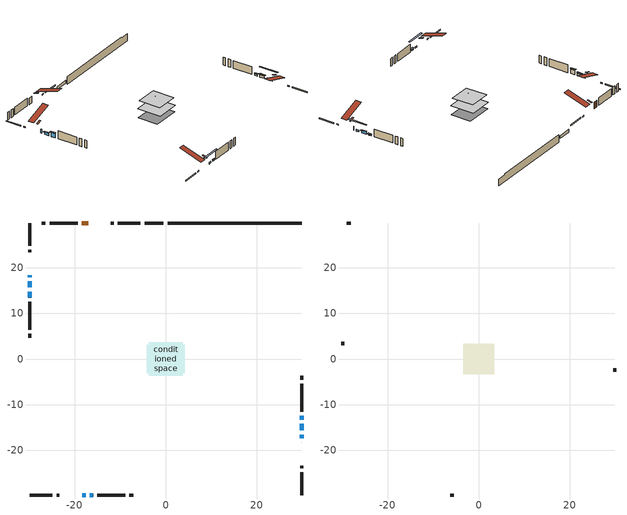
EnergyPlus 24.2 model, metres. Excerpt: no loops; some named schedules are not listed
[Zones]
conditioned space
 floor adiabatic (Floor4 construction): -0.69,-0.69 -0.69,0.69 0.69,0.69 0.69,-0.69 z0.96
 floor adiabatic (AdiabaticFloorConstruction): -3.72,-3.72 -3.72,3.72 3.72,3.72 3.72,-3.72 z0.96
 floor foundation (Slab1 construction): -4.22,-3.14 -4.22,3.14 4.22,3.14 4.22,-3.14 z-1.43
 floor foundation (Slab2 construction): -0.69,-0.69 -0.69,0.69 0.69,0.69 0.69,-0.69 z-0.69
 wall outside (RimJoist1 construction): -5.57,29.81 -10.52,29.81 / -29.81,-29.81 -24.87,-29.81 / -29.81,29.81 -29.81,24.87 / 29.81,-29.81 29.81,-24.87 z0.96:1.26
 wall outside (RimJoist2 construction): -11.45,29.81 -12.02,29.81 / -23.94,-29.81 -23.37,-29.81 / -29.81,23.94 -29.81,23.37 / 29.81,-23.94 29.81,-23.37 z0.96:1.26
 wall outside (AdiabaticWallConstruction 1): -17.03,29.81 -18.38,29.81 z0.96:2.99
 wall outside (AdiabaticWallConstruction): 29.81,-18.35 29.81,-18.31 / -29.81,18.35 -29.81,17.93 z0.96:2.18; 29.81,-17.39 29.81,-16.57 / -18.35,-29.81 -17.54,-29.81 z0.96:1.47; 29.81,-15.64 29.81,-14.22 / -29.81,17.01 -29.81,15.68 z0.96:1.72; 29.81,-13.29 29.81,-12.48 z0.96:1.39; -16.61,-29.81 -15.95,-29.81 z0.96:1.34; -29.81,14.75 -29.81,13.48 z0.96:2.33
 wall outside (Wall1 construction): -19.31,29.81 -25.43,29.81 / -15.02,-29.81 -8.9,-29.81 / -29.81,12.55 -29.81,6.43 / 29.81,-11.55 29.81,-5.42 z0.96:3.4
 wall outside (Wall2 construction): -26.36,29.81 -27.18,29.81 / -7.97,-29.81 -7.15,-29.81 / -29.81,5.5 -29.81,4.68 / 29.81,-4.5 29.81,-3.68 z0.96:3.4
 wall foundation (FoundationWall1 construction): 0.4,29.81,-1.43 0.4,29.81,0.96 26.87,29.81,0.96 26.87,29.81,0.68 29.81,29.81,0.68 29.81,29.81,-1.43
 wall foundation (FoundationWall2 construction): -0.53,29.81 -4.64,29.81 z-0.69:0.22
 window (WindowConstruction 5): 29.81,-18.35 29.81,-18.31 z0.96:2.18
 window (WindowConstruction 7): 29.81,-17.38 29.81,-16.57 z0.96:1.47
 window (WindowConstruction 8): -18.35,-29.81 -17.54,-29.81 z0.96:1.47
 window (WindowConstruction 6): -29.81,18.35 -29.81,17.93 z0.96:2.18
 window (WindowConstruction): 29.81,-15.64 29.81,-14.22 z0.96:1.72
 window (WindowConstruction 1): 29.81,-13.29 29.81,-12.48 z0.96:1.39
 window (WindowConstruction 2): -16.61,-29.81 -15.95,-29.81 z0.96:1.34
 window (WindowConstruction 3): -29.81,17 -29.81,15.68 z0.96:1.72
 window (WindowConstruction 4): -29.81,14.75 -29.81,13.48 z0.96:2.33
 door (Door): -17.03,29.81 -18.38,29.81 z0.96:2.99
 ceiling adiabatic (AdiabaticFloorConstruction): 3.72,-3.72 3.72,3.72 -3.72,3.72 -3.72,-3.72 z0.96
 roof outside (Roof3 construction): -16.11,29.81,3.4 -16.11,28.41,3.87 -15.74,28.41,3.87 -15.74,29.81,3.4; -19.28,-29.81,3.4 -19.28,-28.41,3.87 -19.65,-28.41,3.87 -19.65,-29.81,3.4; -29.81,19.28,3.4 -28.41,19.28,3.87 -28.41,19.65,3.87 -29.81,19.65,3.4; 29.81,-19.28,3.4 28.41,-19.28,3.87 28.41,-19.65,3.87 29.81,-19.65,3.4
attic - vented
 floor to conditioned space (Floor1 construction Reversed): -3.37,-3.37 -3.37,3.37 3.37,3.37 3.37,-3.37 z3.4
 floor to conditioned space (Floor3 construction Reversed): -1.32,-1.32 -1.32,1.32 1.32,1.32 1.32,-1.32 z3.4
 wall outside (Wall3 construction): -28.11,29.81 -28.88,29.81 / -6.22,-29.81 -5.44,-29.81 / -29.81,3.75 -29.81,2.98 / 29.81,-2.75 29.81,-1.97 z0.96:3.4
 roof outside (Roof1 construction): -14.81,29.81,3.4 -14.81,22.76,5.75 -12.95,22.76,5.75 -12.95,29.81,3.4; -20.58,-29.81,3.4 -20.58,-22.76,5.75 -22.44,-22.76,5.75 -22.44,-29.81,3.4; -29.81,20.58,3.4 -22.76,20.58,5.75 -22.76,22.44,5.75 -29.81,22.44,3.4; 29.81,-20.58,3.4 22.76,-20.58,5.75 22.76,-22.44,5.75 29.81,-22.44,3.4
shading: 29.81,-13.94 29.81,-20.01 30.22,-20.01 30.22,-13.94 z4.1; -14.91,-29.81 -20.98,-29.81 -20.98,-30.22 -14.91,-30.22 z4.1; 29.81,-14.02 29.81,-15.84 30.22,-15.84 30.22,-14.02 z1.92; 29.81,-12.28 29.81,-13.49 30.22,-13.49 30.22,-12.28 z1.59; -15.75,-29.81 -16.81,-29.81 -16.81,-30.22 -15.75,-30.22 z1.54; -29.81,15.48 -29.81,17.21 -30.22,17.21 -30.22,15.48 z1.92; -29.81,13.28 -29.81,14.95 -30.22,14.95 -30.22,13.28 z2.53
[Building]
Building 1: Terrain=Suburbs
[Site:Location]
Sydney AP_NS: Latitude {deg}=46.16; Longitude {deg}=-60.05; Time Zone {hr}=-4; Elevation {m}=62; Keep Site Location Information=Yes
[Site:GroundTemperature:Shallow]
2.62187, 0.93492, 0.799824, 1.60037, 4.8141, 8.01286, 10.786, 12.5427, 12.692, 11.2632, 8.56075, 5.46011
[Site:WaterMainsTemperature]
Calculation Method=Schedule; Temperature Schedule=mains temperature schedule
[Material] Roughness=Rough; Thermal Absorptance=0.9
Name | Thickness {m} | Conductivity {W/m-K} | Density {kg/m3} | Specific Heat {J/kg-K} | Solar Absorptance | Visible Absorptance
asphalt or fiberglass shingles | 0.00635 | 0.162714 | 1121.4 | 1465.45 | 0.4 | 0.4
ceiling stud and cavity | 0.1397 | 0.107503 | 65.682 | 1177.47 | 0.7 | 0.7
ceiling stud and cavity 1 | 0.1397 | 0.0782418 | 65.682 | 1177.47 | 0.7 | 0.7
concrete 4.0 in. | 0.1016 | 1.803125 | 2242.8 | 837.4 | 0.7 | 0.7
concrete 8.0 in. | 0.2032 | 1.803125 | 2242.8 | 837.4 | 0.7 | 0.7
door material | 0.04445 | 0.053851 | 512.64 | 1214.23 | 0.7 | 0.7
exterior vertical ins | 0.0124829 | 0.029427 | 32.04 | 1214.23 | 0.7 | 0.7
exterior vertical ins 1 | 0.00108814 | 0.029427 | 32.04 | 1214.23 | 0.7 | 0.7
floor covering | 0.0127 | 9.015625 | 54.468 | 1339.84 | 0.6 | 0.6
floor covering 1 | 0.0127 | 0.0433444 | 54.468 | 1339.84 | 0.6 | 0.6
floor rigid ins; wall rigid ins | 0.512978 | 0.029427 | 32.04 | 1214.23 | 0.7 | 0.7
floor stud and cavity | 0.0889 | 0.637468 | 50.32683 | 1063.81 | 0.7 | 0.7
floor stud and cavity 1 | 0.1397 | 1.75129 | 37.0049 | 1207.88 | 0.7 | 0.7
furniture material conditioned space 1 | 0.1524 | 0.115458 | 640.8 | 1214.23 | 0.6 | 0.6
gypsum board | 0.0127 | 0.160291 | 801 | 837.4 | 0.6 | 0.6
gypsum board 1 | 0.0127 | 0.160291 | 801 | 837.4 | 0.7 | 0.7
osb sheathing 0.5 in. | 0.0127 | 0.115458 | 512.64 | 1214.23 | 0.7 | 0.7
osb sheathing 0.75 in. | 0.01905 | 0.115458 | 512.64 | 1214.23 | 0.7 | 0.7
osb sheathing 2.0 in. | 0.0508 | 0.115458 | 512.64 | 1214.23 | 0.7 | 0.7
rim joist rigid ins | 0.051816 | 0.029427 | 32.04 | 1214.23 | 0.7 | 0.7
rim joist stud and cavity | 0.0508 | 0.153801 | 125.044 | 1163.47 | 0.6 | 0.6
rim joist stud and cavity 1 | 0.0508 | 0.254006 | 125.044 | 1163.47 | 0.6 | 0.6
roof stud and cavity | 0.0889 | 3.8783 | 78.34581 | 1123.46 | 0.7 | 0.7
wall stud and cavity | 0.1397 | 0.0756323 | 139.0536 | 1170.24 | 0.7 | 0.7
wall stud and cavity 1 | 0.1397 | 0.0762135 | 139.0536 | 1170.24 | 0.7 | 0.7
wall stud and cavity 2 | 0.0889 | 6.9971 | 50.32683 | 1063.81 | 0.6 | 0.6
wall stud and cavity 3 | 0.0889 | 0.380278 | 52.3479 | 1209.89 | 0.7 | 0.7
wall stud and cavity 4 | 0.0889 | 0.391764 | 83.0341 | 1211.67 | 0.7 | 0.7
wood siding | 0.0254 | 0.102417 | 544.68 | 1172.36 | 0.4 | 0.4
wood siding 1 | 0.00254 | 0.102417 | 544.68 | 1172.36 | 0.4 | 0.4
wood siding 2; wood siding 3; wood siding 4 | 0.0254 | 0.102417 | 544.68 | 1172.36 | 0.7 | 0.7
[WindowMaterial:SimpleGlazingSystem]
Name | U-Factor {W/m2-K} | Solar Heat Gain Coefficient
WindowMaterial | 3.27223 | 0.45
WindowMaterial 1 | 3.24157 | 0.4
WindowMaterial 2 | 3.21602 | 0.35
WindowMaterial 3 | 3.259172 | 0.5
WindowMaterial 4 | 3.290401 | 0.58
WindowMaterial 5 | 3.00934 | 0.28
WindowMaterial 6 | 3.04227 | 0.45
WindowMaterial 7 | 5.22149 | 0.66
WindowMaterial 8 | 3.25406 | 0.42
[Construction]
AdiabaticFloorConstruction: floor stud and cavity 1, floor rigid ins, osb sheathing 0.75 in., floor covering 1
AdiabaticWallConstruction: wood siding 3, wall rigid ins, wall stud and cavity 3, gypsum board
AdiabaticWallConstruction 1: wood siding 4, wall rigid ins, wall stud and cavity 3, gypsum board
Door: door material
Floor1 construction Reversed: gypsum board, ceiling stud and cavity
Floor3 construction Reversed: gypsum board, ceiling stud and cavity 1
Floor4 construction: floor stud and cavity, floor covering
FoundationWall1 construction: concrete 8.0 in., gypsum board 1
FoundationWall2 construction: concrete 8.0 in.
furniture construction conditioned space 1: furniture material conditioned space 1
PartitionWallConstruction: gypsum board, wall stud and cavity 4, gypsum board
RimJoist1 construction: wood siding 2, rim joist rigid ins, osb sheathing 2.0 in., rim joist stud and cavity
RimJoist2 construction: wood siding 2, osb sheathing 2.0 in., rim joist stud and cavity 1
Roof1 construction: asphalt or fiberglass shingles
Roof3 construction: asphalt or fiberglass shingles, osb sheathing 0.5 in., roof stud and cavity, gypsum board
Slab1 construction; Slab2 construction: concrete 4.0 in.
Wall1 construction: wood siding, osb sheathing 0.5 in., wall stud and cavity, gypsum board
Wall2 construction: wood siding, osb sheathing 0.5 in., wall stud and cavity 1, gypsum board
Wall3 construction: wood siding 1, wall stud and cavity 2
WindowConstruction: WindowMaterial
WindowConstruction 1: WindowMaterial 1
WindowConstruction 2: WindowMaterial 2
WindowConstruction 3: WindowMaterial 3
WindowConstruction 4: WindowMaterial 4
WindowConstruction 5: WindowMaterial 5
WindowConstruction 6: WindowMaterial 6
WindowConstruction 7: WindowMaterial 7
WindowConstruction 8: WindowMaterial 8
[Zone] Multiplier=1; Part of Total Floor Area=Yes
Name | Volume {m3}
attic - vented | 20.0316
conditioned space | 271.9
[Space]
Name | Zone | Volume {m3}
attic - vented 1 | attic - vented | 20.0316
conditioned space 1 | conditioned space | 271.9
[ZoneInfiltration:EffectiveLeakageArea]
infil attic - vented 1: Zone or Space=attic - vented 1; Schedule=Always On Discrete; Effective Air Leakage Area {cm2}=1851.88; Stack Coefficient=0.0003331; Wind Coefficient=1.23313e-05
[ZoneMixing]
whole house fan mix: Zone or Space=attic - vented; Schedule=Always On Continuous; Design Flow Rate Calculation Method=Flow/Zone; Design Flow Rate {m3/s}=0; Source Zone or Space=conditioned space
[SurfaceProperty:ExposedFoundationPerimeter] Exposed Perimeter Calculation Method=TotalExposedPerimeter
Name | Total Exposed Perimeter {m}
Slab1 | 29.413
Slab2 | 4.11501
[InternalMass] Zone or ZoneList=conditioned space; Space or SpaceList=conditioned space 1
Name | Construction | Surface Area {m2}
furniture mass conditioned space 1 | furniture construction conditioned space 1 | 44.7918
partition wall mass | PartitionWallConstruction | 110.099
[Lights]
interior lighting: Zone or ZoneList or Space or SpaceList=conditioned space 1; Schedule=interior lighting schedule; Design Level Calculation Method=LightingLevel; Lighting Level {W}=343.2; Return Air Fraction=0; Fraction Radiant=0.6; Fraction Visible=0.2; Fraction Replaceable=1
[People]
occupants: Zone or ZoneList or Space or SpaceList=conditioned space 1; Number of People Schedule=occupants schedule; Number of People Calculation Method=People; Number of People=3; Fraction Radiant=0.314171; Sensible Heat Fraction=0.56303; Activity Level Schedule=occupants activity schedule; Carbon Dioxide Generation Rate {m3/s-W}=0; Enable ASHRAE 55 Comfort Warnings=No; Mean Radiant Temperature Calculation Type=EnclosureAveraged
[ElectricEquipment] Zone or ZoneList or Space or SpaceList=conditioned space 1; Design Level Calculation Method=EquipmentLevel
Name | Schedule | Design Level {W} | Fraction Latent | Fraction Radiant | Fraction Lost
clothes dryer | clothes dryer schedule | 140.772 | 0.015 | 0.081 | 0.85
clothes washer | clothes washer schedule | 32.1985 | 0.03 | 0.162 | 0.7
cooking range | cooking range schedule | 215.147 | 0.08 | 0.432 | 0.2
dishwasher | dishwasher schedule | 66.8632 | 0.3 | 0.18 | 0.4
fridge | fridge schedule | 72.9452 | 0 | 0.6 | 0
mech vent house fan | mech vent house fan schedule | 0 | 0 | 0 | 1
mech vent house fan cfis | mech vent house fan cfis schedule | 0 | 0 | 0 | 0
misc plug loads | misc plug loads schedule | 494.7 | 0.045 | 0.513 | 0.1
whole house fan | Always On Discrete | 0 | 0 | 0 | 1
[OtherEquipment] Zone or ZoneList or Space or SpaceList=conditioned space 1; Design Level Calculation Method=EquipmentLevel
Name | Fuel Type | Schedule | Design Level {W} | Fraction Latent | Fraction Radiant | Fraction Lost
clothes dryer 1 | Electricity | clothes dryer schedule | 0 | 0.015 | 0.081 | 0.85
cooking range 1 | Electricity | cooking range schedule | 0 | 0.08 | 0.432 | 0.2
general water use latent | None | general water use schedule | 62.594 | 1 | 0 | 0
general water use sensible | None | general water use schedule | -61.6891 | 0 | 0.6 | 0
mech vent house fan latent load | None | Always On Discrete | 0 | 1 | 0 | 0
mech vent house fan sensible load | None | Always On Discrete | 0 | 0 | 0 | 0
water heater energy adjustment1 | Electricity | Always On Discrete | 0.01 | 0 | 0 | 1
[ZoneInfiltration:DesignFlowRate] Zone or ZoneList or Space or SpaceList=conditioned space 1; Schedule=Always On Discrete; Design Flow Rate Calculation Method=Flow/Zone; Design Flow Rate {m3/s}=0
infil flow; natural vent flow; whole house fan flow
[Foundation:Kiva] Initial Indoor Air Temperature {C}=18; Wall Depth Below Slab {m}=0.2032; Custom Block Z Position 1 {m}=0
Name | Wall Height Above Grade {m} | Custom Block Material Name 1 | Custom Block Depth 1 {m} | Custom Block X Position 1 {m}
Foundation Kiva 1 | 0.959998 | exterior vertical ins | 2.39 | 0.2159
Foundation Kiva 2 | 0.220005 | exterior vertical ins 1 | 0.910011 | 0.2032
[Foundation:Kiva:Settings]
Soil Conductivity {W/m-K}=0.849921; Soil Density {kg/m3}=1842.3; Soil Specific Heat {J/kg-K}=418.7; Ground Solar Absorptivity=0.9; Ground Thermal Absorptivity=0.9; Ground Surface Roughness {m}=0.03; Far-Field Width {m}=40; Deep-Ground Boundary Condition=ZeroFlux; Deep-Ground Depth {m}=40; Minimum Cell Dimension {m}=0.2; Maximum Cell Growth Coefficient=3; Simulation Timestep=Timestep
[Exterior:Lights]
exterior lighting: Schedule=exterior lighting schedule; Design Level {W}=75.6
[Schedule:Constant]
Name | Hourly Value
Always On Continuous; mech vent house fan schedule; mech vent house fan cfis schedule; Always On Discrete | 1
occupants activity schedule | 117.228
fridge schedule | 0
[Schedule:Week:Daily]
interior lighting schedule Week Rule - Jan1-Jan27: interior lighting schedule day, interior lighting schedule day, interior lighting schedule day, interior lighting schedule day, interior lighting schedule day, interior lighting schedule day, interior lighting schedule day, interior lighting schedule default day, interior lighting schedule default day, interior lighting schedule default day, interior lighting schedule default day, interior lighting schedule default day
interior lighting schedule Week Rule - Jan28-Feb3: interior lighting schedule day, interior lighting schedule day, interior lighting schedule day, interior lighting schedule day, interior lighting schedule day 1, interior lighting schedule day 1, interior lighting schedule day 1, interior lighting schedule default day, interior lighting schedule default day, interior lighting schedule default day, interior lighting schedule default day, interior lighting schedule default day
interior lighting schedule Week Rule - Feb4-Feb24: interior lighting schedule day 1, interior lighting schedule day 1, interior lighting schedule day 1, interior lighting schedule day 1, interior lighting schedule day 1, interior lighting schedule day 1, interior lighting schedule day 1, interior lighting schedule default day, interior lighting schedule default day, interior lighting schedule default day, interior lighting schedule default day, interior lighting schedule default day
interior lighting schedule Week Rule - Feb25-Mar3: interior lighting schedule day 1, interior lighting schedule day 1, interior lighting schedule day 1, interior lighting schedule day 1, interior lighting schedule day 2, interior lighting schedule day 2, interior lighting schedule day 2, interior lighting schedule default day, interior lighting schedule default day, interior lighting schedule default day, interior lighting schedule default day, interior lighting schedule default day
interior lighting schedule Week Rule - Mar4-Mar31: interior lighting schedule day 2, interior lighting schedule day 2, interior lighting schedule day 2, interior lighting schedule day 2, interior lighting schedule day 2, interior lighting schedule day 2, interior lighting schedule day 2, interior lighting schedule default day, interior lighting schedule default day, interior lighting schedule default day, interior lighting schedule default day, interior lighting schedule default day
interior lighting schedule Week Rule - Apr1-Apr28: interior lighting schedule day 3, interior lighting schedule day 3, interior lighting schedule day 3, interior lighting schedule day 3, interior lighting schedule day 3, interior lighting schedule day 3, interior lighting schedule day 3, interior lighting schedule default day, interior lighting schedule default day, interior lighting schedule default day, interior lighting schedule default day, interior lighting schedule default day
interior lighting schedule Week Rule - Apr29-May5: interior lighting schedule day 3, interior lighting schedule day 3, interior lighting schedule day 4, interior lighting schedule day 4, interior lighting schedule day 4, interior lighting schedule day 4, interior lighting schedule day 4, interior lighting schedule default day, interior lighting schedule default day, interior lighting schedule default day, interior lighting schedule default day, interior lighting schedule default day
interior lighting schedule Week Rule - May6-May26: interior lighting schedule day 4, interior lighting schedule day 4, interior lighting schedule day 4, interior lighting schedule day 4, interior lighting schedule day 4, interior lighting schedule day 4, interior lighting schedule day 4, interior lighting schedule default day, interior lighting schedule default day, interior lighting schedule default day, interior lighting schedule default day, interior lighting schedule default day
interior lighting schedule Week Rule - May27-Jun2: interior lighting schedule day 4, interior lighting schedule day 4, interior lighting schedule day 4, interior lighting schedule day 4, interior lighting schedule day 4, interior lighting schedule day 5, interior lighting schedule day 5, interior lighting schedule default day, interior lighting schedule default day, interior lighting schedule default day, interior lighting schedule default day, interior lighting schedule default day
interior lighting schedule Week Rule - Jun3-Jun30: interior lighting schedule day 5, interior lighting schedule day 5, interior lighting schedule day 5, interior lighting schedule day 5, interior lighting schedule day 5, interior lighting schedule day 5, interior lighting schedule day 5, interior lighting schedule default day, interior lighting schedule default day, interior lighting schedule default day, interior lighting schedule default day, interior lighting schedule default day
interior lighting schedule Week Rule - Jul1-Jul28: interior lighting schedule day 6, interior lighting schedule day 6, interior lighting schedule day 6, interior lighting schedule day 6, interior lighting schedule day 6, interior lighting schedule day 6, interior lighting schedule day 6, interior lighting schedule default day, interior lighting schedule default day, interior lighting schedule default day, interior lighting schedule default day, interior lighting schedule default day
interior lighting schedule Week Rule - Jul29-Aug4: interior lighting schedule day 6, interior lighting schedule day 6, interior lighting schedule day 6, interior lighting schedule day 7, interior lighting schedule day 7, interior lighting schedule day 7, interior lighting schedule day 7, interior lighting schedule default day, interior lighting schedule default day, interior lighting schedule default day, interior lighting schedule default day, interior lighting schedule default day
interior lighting schedule Week Rule - Aug5-Aug25: interior lighting schedule day 7, interior lighting schedule day 7, interior lighting schedule day 7, interior lighting schedule day 7, interior lighting schedule day 7, interior lighting schedule day 7, interior lighting schedule day 7, interior lighting schedule default day, interior lighting schedule default day, interior lighting schedule default day, interior lighting schedule default day, interior lighting schedule default day
interior lighting schedule Week Rule - Aug26-Sep1: interior lighting schedule day 7, interior lighting schedule day 7, interior lighting schedule day 7, interior lighting schedule day 7, interior lighting schedule day 7, interior lighting schedule day 7, interior lighting schedule day 8, interior lighting schedule default day, interior lighting schedule default day, interior lighting schedule default day, interior lighting schedule default day, interior lighting schedule default day
interior lighting schedule Week Rule - Sep2-Sep29: interior lighting schedule day 8, interior lighting schedule day 8, interior lighting schedule day 8, interior lighting schedule day 8, interior lighting schedule day 8, interior lighting schedule day 8, interior lighting schedule day 8, interior lighting schedule default day, interior lighting schedule default day, interior lighting schedule default day, interior lighting schedule default day, interior lighting schedule default day
interior lighting schedule Week Rule - Sep30-Oct6: interior lighting schedule day 8, interior lighting schedule day 9, interior lighting schedule day 9, interior lighting schedule day 9, interior lighting schedule day 9, interior lighting schedule day 9, interior lighting schedule day 9, interior lighting schedule default day, interior lighting schedule default day, interior lighting schedule default day, interior lighting schedule default day, interior lighting schedule default day
interior lighting schedule Week Rule - Oct7-Oct27: interior lighting schedule day 9, interior lighting schedule day 9, interior lighting schedule day 9, interior lighting schedule day 9, interior lighting schedule day 9, interior lighting schedule day 9, interior lighting schedule day 9, interior lighting schedule default day, interior lighting schedule default day, interior lighting schedule default day, interior lighting schedule default day, interior lighting schedule default day
interior lighting schedule Week Rule - Oct28-Nov3: interior lighting schedule day 9, interior lighting schedule day 9, interior lighting schedule day 9, interior lighting schedule day 9, interior lighting schedule day 10, interior lighting schedule day 10, interior lighting schedule day 10, interior lighting schedule default day, interior lighting schedule default day, interior lighting schedule default day, interior lighting schedule default day, interior lighting schedule default day
interior lighting schedule Week Rule - Nov4-Nov24: interior lighting schedule day 10, interior lighting schedule day 10, interior lighting schedule day 10, interior lighting schedule day 10, interior lighting schedule day 10, interior lighting schedule day 10, interior lighting schedule day 10, interior lighting schedule default day, interior lighting schedule default day, interior lighting schedule default day, interior lighting schedule default day, interior lighting schedule default day
interior lighting schedule Week Rule - Nov25-Dec1: interior lighting schedule day 10, interior lighting schedule day 10, interior lighting schedule day 10, interior lighting schedule day 10, interior lighting schedule day 10, interior lighting schedule day 10, interior lighting schedule day 11, interior lighting schedule default day, interior lighting schedule default day, interior lighting schedule default day, interior lighting schedule default day, interior lighting schedule default day
interior lighting schedule Week Rule - Dec2-Dec31: interior lighting schedule day 11, interior lighting schedule day 11, interior lighting schedule day 11, interior lighting schedule day 11, interior lighting schedule day 11, interior lighting schedule day 11, interior lighting schedule day 11, interior lighting schedule default day, interior lighting schedule default day, interior lighting schedule default day, interior lighting schedule default day, interior lighting schedule default day
occupants schedule Week Rule - Jan1-Dec31: occupants schedule day, occupants schedule day, occupants schedule day, occupants schedule day, occupants schedule day, occupants schedule day, occupants schedule day, occupants schedule default day, occupants schedule default day, occupants schedule default day, occupants schedule default day, occupants schedule default day
clothes dryer schedule Week Rule - Jan1-Dec31: clothes dryer schedule day, clothes dryer schedule day, clothes dryer schedule day, clothes dryer schedule day, clothes dryer schedule day, clothes dryer schedule day, clothes dryer schedule day, clothes dryer schedule default day, clothes dryer schedule default day, clothes dryer schedule default day, clothes dryer schedule default day, clothes dryer schedule default day
clothes washer schedule Week Rule - Jan1-Dec31: clothes washer schedule day, clothes washer schedule day, clothes washer schedule day, clothes washer schedule day, clothes washer schedule day, clothes washer schedule day, clothes washer schedule day, clothes washer schedule default day, clothes washer schedule default day, clothes washer schedule default day, clothes washer schedule default day, clothes washer schedule default day
cooking range schedule Week Rule - Jan1-Dec31: cooking range schedule day, cooking range schedule day, cooking range schedule day, cooking range schedule day, cooking range schedule day, cooking range schedule day, cooking range schedule day, cooking range schedule default day, cooking range schedule default day, cooking range schedule default day, cooking range schedule default day, cooking range schedule default day
dishwasher schedule Week Rule - Jan1-Dec31: dishwasher schedule day, dishwasher schedule day, dishwasher schedule day, dishwasher schedule day, dishwasher schedule day, dishwasher schedule day, dishwasher schedule day, dishwasher schedule default day, dishwasher schedule default day, dishwasher schedule default day, dishwasher schedule default day, dishwasher schedule default day
misc plug loads schedule Week Rule - Jan1-Dec31: misc plug loads schedule day, misc plug loads schedule day, misc plug loads schedule day, misc plug loads schedule day, misc plug loads schedule day, misc plug loads schedule day, misc plug loads schedule day, misc plug loads schedule default day, misc plug loads schedule default day, misc plug loads schedule default day, misc plug loads schedule default day, misc plug loads schedule default day
general water use schedule Week Rule - Jan1-Dec31: general water use schedule day, general water use schedule day, general water use schedule day, general water use schedule day, general water use schedule day, general water use schedule day, general water use schedule day, general water use schedule default day, general water use schedule default day, general water use schedule default day, general water use schedule default day, general water use schedule default day
exterior lighting schedule Week Rule - Jan1-Jan27: exterior lighting schedule day, exterior lighting schedule day, exterior lighting schedule day, exterior lighting schedule day, exterior lighting schedule day, exterior lighting schedule day, exterior lighting schedule day, exterior lighting schedule default day, exterior lighting schedule default day, exterior lighting schedule default day, exterior lighting schedule default day, exterior lighting schedule default day
exterior lighting schedule Week Rule - Jan28-Feb3: exterior lighting schedule day, exterior lighting schedule day, exterior lighting schedule day, exterior lighting schedule day, exterior lighting schedule day 1, exterior lighting schedule day 1, exterior lighting schedule day 1, exterior lighting schedule default day, exterior lighting schedule default day, exterior lighting schedule default day, exterior lighting schedule default day, exterior lighting schedule default day
exterior lighting schedule Week Rule - Feb4-Feb24: exterior lighting schedule day 1, exterior lighting schedule day 1, exterior lighting schedule day 1, exterior lighting schedule day 1, exterior lighting schedule day 1, exterior lighting schedule day 1, exterior lighting schedule day 1, exterior lighting schedule default day, exterior lighting schedule default day, exterior lighting schedule default day, exterior lighting schedule default day, exterior lighting schedule default day
exterior lighting schedule Week Rule - Feb25-Mar3: exterior lighting schedule day 1, exterior lighting schedule day 1, exterior lighting schedule day 1, exterior lighting schedule day 1, exterior lighting schedule day 2, exterior lighting schedule day 2, exterior lighting schedule day 2, exterior lighting schedule default day, exterior lighting schedule default day, exterior lighting schedule default day, exterior lighting schedule default day, exterior lighting schedule default day
exterior lighting schedule Week Rule - Mar4-Mar31: exterior lighting schedule day 2, exterior lighting schedule day 2, exterior lighting schedule day 2, exterior lighting schedule day 2, exterior lighting schedule day 2, exterior lighting schedule day 2, exterior lighting schedule day 2, exterior lighting schedule default day, exterior lighting schedule default day, exterior lighting schedule default day, exterior lighting schedule default day, exterior lighting schedule default day
exterior lighting schedule Week Rule - Apr1-Apr28: exterior lighting schedule day 3, exterior lighting schedule day 3, exterior lighting schedule day 3, exterior lighting schedule day 3, exterior lighting schedule day 3, exterior lighting schedule day 3, exterior lighting schedule day 3, exterior lighting schedule default day, exterior lighting schedule default day, exterior lighting schedule default day, exterior lighting schedule default day, exterior lighting schedule default day
exterior lighting schedule Week Rule - Apr29-May5: exterior lighting schedule day 3, exterior lighting schedule day 3, exterior lighting schedule day 4, exterior lighting schedule day 4, exterior lighting schedule day 4, exterior lighting schedule day 4, exterior lighting schedule day 4, exterior lighting schedule default day, exterior lighting schedule default day, exterior lighting schedule default day, exterior lighting schedule default day, exterior lighting schedule default day
exterior lighting schedule Week Rule - May6-May26: exterior lighting schedule day 4, exterior lighting schedule day 4, exterior lighting schedule day 4, exterior lighting schedule day 4, exterior lighting schedule day 4, exterior lighting schedule day 4, exterior lighting schedule day 4, exterior lighting schedule default day, exterior lighting schedule default day, exterior lighting schedule default day, exterior lighting schedule default day, exterior lighting schedule default day
exterior lighting schedule Week Rule - May27-Jun2: exterior lighting schedule day 4, exterior lighting schedule day 4, exterior lighting schedule day 4, exterior lighting schedule day 4, exterior lighting schedule day 4, exterior lighting schedule day 5, exterior lighting schedule day 5, exterior lighting schedule default day, exterior lighting schedule default day, exterior lighting schedule default day, exterior lighting schedule default day, exterior lighting schedule default day
exterior lighting schedule Week Rule - Jun3-Jun30: exterior lighting schedule day 5, exterior lighting schedule day 5, exterior lighting schedule day 5, exterior lighting schedule day 5, exterior lighting schedule day 5, exterior lighting schedule day 5, exterior lighting schedule day 5, exterior lighting schedule default day, exterior lighting schedule default day, exterior lighting schedule default day, exterior lighting schedule default day, exterior lighting schedule default day
exterior lighting schedule Week Rule - Jul1-Jul28: exterior lighting schedule day 6, exterior lighting schedule day 6, exterior lighting schedule day 6, exterior lighting schedule day 6, exterior lighting schedule day 6, exterior lighting schedule day 6, exterior lighting schedule day 6, exterior lighting schedule default day, exterior lighting schedule default day, exterior lighting schedule default day, exterior lighting schedule default day, exterior lighting schedule default day
exterior lighting schedule Week Rule - Jul29-Aug4: exterior lighting schedule day 6, exterior lighting schedule day 6, exterior lighting schedule day 6, exterior lighting schedule day 7, exterior lighting schedule day 7, exterior lighting schedule day 7, exterior lighting schedule day 7, exterior lighting schedule default day, exterior lighting schedule default day, exterior lighting schedule default day, exterior lighting schedule default day, exterior lighting schedule default day
exterior lighting schedule Week Rule - Aug5-Aug25: exterior lighting schedule day 7, exterior lighting schedule day 7, exterior lighting schedule day 7, exterior lighting schedule day 7, exterior lighting schedule day 7, exterior lighting schedule day 7, exterior lighting schedule day 7, exterior lighting schedule default day, exterior lighting schedule default day, exterior lighting schedule default day, exterior lighting schedule default day, exterior lighting schedule default day
exterior lighting schedule Week Rule - Aug26-Sep1: exterior lighting schedule day 7, exterior lighting schedule day 7, exterior lighting schedule day 7, exterior lighting schedule day 7, exterior lighting schedule day 7, exterior lighting schedule day 7, exterior lighting schedule day 8, exterior lighting schedule default day, exterior lighting schedule default day, exterior lighting schedule default day, exterior lighting schedule default day, exterior lighting schedule default day
exterior lighting schedule Week Rule - Sep2-Sep29: exterior lighting schedule day 8, exterior lighting schedule day 8, exterior lighting schedule day 8, exterior lighting schedule day 8, exterior lighting schedule day 8, exterior lighting schedule day 8, exterior lighting schedule day 8, exterior lighting schedule default day, exterior lighting schedule default day, exterior lighting schedule default day, exterior lighting schedule default day, exterior lighting schedule default day
exterior lighting schedule Week Rule - Sep30-Oct6: exterior lighting schedule day 8, exterior lighting schedule day 9, exterior lighting schedule day 9, exterior lighting schedule day 9, exterior lighting schedule day 9, exterior lighting schedule day 9, exterior lighting schedule day 9, exterior lighting schedule default day, exterior lighting schedule default day, exterior lighting schedule default day, exterior lighting schedule default day, exterior lighting schedule default day
exterior lighting schedule Week Rule - Oct7-Oct27: exterior lighting schedule day 9, exterior lighting schedule day 9, exterior lighting schedule day 9, exterior lighting schedule day 9, exterior lighting schedule day 9, exterior lighting schedule day 9, exterior lighting schedule day 9, exterior lighting schedule default day, exterior lighting schedule default day, exterior lighting schedule default day, exterior lighting schedule default day, exterior lighting schedule default day
exterior lighting schedule Week Rule - Oct28-Nov3: exterior lighting schedule day 9, exterior lighting schedule day 9, exterior lighting schedule day 9, exterior lighting schedule day 9, exterior lighting schedule day 10, exterior lighting schedule day 10, exterior lighting schedule day 10, exterior lighting schedule default day, exterior lighting schedule default day, exterior lighting schedule default day, exterior lighting schedule default day, exterior lighting schedule default day
exterior lighting schedule Week Rule - Nov4-Nov24: exterior lighting schedule day 10, exterior lighting schedule day 10, exterior lighting schedule day 10, exterior lighting schedule day 10, exterior lighting schedule day 10, exterior lighting schedule day 10, exterior lighting schedule day 10, exterior lighting schedule default day, exterior lighting schedule default day, exterior lighting schedule default day, exterior lighting schedule default day, exterior lighting schedule default day
[Schedule:Year]
interior lighting schedule: interior lighting schedule Week Rule - Jan1-Jan27, 1, 1, 1, 27, interior lighting schedule Week Rule - Jan28-Feb3, 1, 28, 2, 3, interior lighting schedule Week Rule - Feb4-Feb24, 2, 4, 2, 24, interior lighting schedule Week Rule - Feb25-Mar3, 2, 25, 3, 3, interior lighting schedule Week Rule - Mar4-Mar31, 3, 4, 3, 31, interior lighting schedule Week Rule - Apr1-Apr28, 4, 1, 4, 28, interior lighting schedule Week Rule - Apr29-May5, 4, 29, 5, 5, interior lighting schedule Week Rule - May6-May26, 5, 6, 5, 26, interior lighting schedule Week Rule - May27-Jun2, 5, 27, 6, 2, interior lighting schedule Week Rule - Jun3-Jun30, 6, 3, 6, 30, interior lighting schedule Week Rule - Jul1-Jul28, 7, 1, 7, 28, interior lighting schedule Week Rule - Jul29-Aug4, 7, 29, 8, 4, interior lighting schedule Week Rule - Aug5-Aug25, 8, 5, 8, 25, interior lighting schedule Week Rule - Aug26-Sep1, 8, 26, 9, 1, interior lighting schedule Week Rule - Sep2-Sep29, 9, 2, 9, 29, interior lighting schedule Week Rule - Sep30-Oct6, 9, 30, 10, 6, interior lighting schedule Week Rule - Oct7-Oct27, 10, 7, 10, 27, interior lighting schedule Week Rule - Oct28-Nov3, 10, 28, 11, 3, interior lighting schedule Week Rule - Nov4-Nov24, 11, 4, 11, 24, interior lighting schedule Week Rule - Nov25-Dec1, 11, 25, 12, 1, interior lighting schedule Week Rule - Dec2-Dec31, 12, 2, 12, 31
occupants schedule: occupants schedule Week Rule - Jan1-Dec31, 1, 1, 12, 31
clothes dryer schedule: clothes dryer schedule Week Rule - Jan1-Dec31, 1, 1, 12, 31
clothes washer schedule: clothes washer schedule Week Rule - Jan1-Dec31, 1, 1, 12, 31
cooking range schedule: cooking range schedule Week Rule - Jan1-Dec31, 1, 1, 12, 31
dishwasher schedule: dishwasher schedule Week Rule - Jan1-Dec31, 1, 1, 12, 31
misc plug loads schedule: misc plug loads schedule Week Rule - Jan1-Dec31, 1, 1, 12, 31
general water use schedule: general water use schedule Week Rule - Jan1-Dec31, 1, 1, 12, 31
exterior lighting schedule: exterior lighting schedule Week Rule - Jan1-Jan27, 1, 1, 1, 27, exterior lighting schedule Week Rule - Jan28-Feb3, 1, 28, 2, 3, exterior lighting schedule Week Rule - Feb4-Feb24, 2, 4, 2, 24, exterior lighting schedule Week Rule - Feb25-Mar3, 2, 25, 3, 3, exterior lighting schedule Week Rule - Mar4-Mar31, 3, 4, 3, 31, exterior lighting schedule Week Rule - Apr1-Apr28, 4, 1, 4, 28, exterior lighting schedule Week Rule - Apr29-May5, 4, 29, 5, 5, exterior lighting schedule Week Rule - May6-May26, 5, 6, 5, 26, exterior lighting schedule Week Rule - May27-Jun2, 5, 27, 6, 2, exterior lighting schedule Week Rule - Jun3-Jun30, 6, 3, 6, 30, exterior lighting schedule Week Rule - Jul1-Jul28, 7, 1, 7, 28, exterior lighting schedule Week Rule - Jul29-Aug4, 7, 29, 8, 4, exterior lighting schedule Week Rule - Aug5-Aug25, 8, 5, 8, 25, exterior lighting schedule Week Rule - Aug26-Sep1, 8, 26, 9, 1, exterior lighting schedule Week Rule - Sep2-Sep29, 9, 2, 9, 29, exterior lighting schedule Week Rule - Sep30-Oct6, 9, 30, 10, 6, exterior lighting schedule Week Rule - Oct7-Oct27, 10, 7, 10, 27, exterior lighting schedule Week Rule - Oct28-Nov3, 10, 28, 11, 3, exterior lighting schedule Week Rule - Nov4-Nov24, 11, 4, 11, 24, exterior lighting schedule Week Rule - Nov25-Dec1, 11, 25, 12, 1, exterior lighting schedule Week Rule - Dec2-Dec31, 12, 2, 12, 31
[Schedule:Compact]
mains temperature schedule: Through: 01/01, For: AllDays, Until: 24:00, 6.99889, Through: 01/02, For: AllDays, Until: 24:00, 6.94278, Through: 01/03, For: AllDays, Until: 24:00, 6.88722, Through: 01/04, For: AllDays, Until: 24:00, 6.83278, Through: 01/05, For: AllDays, Until: 24:00, 6.77944, Through: 01/06, For: AllDays, Until: 24:00, 6.72722, Through: 01/07, For: AllDays, Until: 24:00, 6.67556, Through: 01/08, For: AllDays, Until: 24:00, 6.62444, Through: 01/09, For: AllDays, Until: 24:00, 6.575, Through: 01/10, For: AllDays, Until: 24:00, 6.52611, Through: 01/11, For: AllDays, Until: 24:00, 6.47889, Through: 01/12, For: AllDays, Until: 24:00, 6.43222, Through: 01/13, For: AllDays, Until: 24:00, 6.38611, Through: 01/14, For: AllDays, Until: 24:00, 6.34167, Through: 01/15, For: AllDays, Until: 24:00, 6.29833, Through: 01/16, For: AllDays, Until: 24:00, 6.25556, Through: 01/17, For: AllDays, Until: 24:00, 6.21444, Through: 01/18, For: AllDays, Until: 24:00, 6.17389, Through: 01/19, For: AllDays, Until: 24:00, 6.135, Through: 01/20, For: AllDays, Until: 24:00, 6.09667, Through: 01/21, For: AllDays, Until: 24:00, 6.06, Through: 01/22, For: AllDays, Until: 24:00, 6.02389, Through: 01/23, For: AllDays, Until: 24:00, 5.98944, Through: 01/24, For: AllDays, Until: 24:00, 5.95611, Through: 01/25, For: AllDays, Until: 24:00, 5.92333, Through: 01/26, For: AllDays, Until: 24:00, 5.89222, Through: 01/27, For: AllDays, Until: 24:00, 5.86278, Through: 01/28, For: AllDays, Until: 24:00, 5.83389, Through: 01/29, For: AllDays, Until: 24:00, 5.80611, Through: 01/30, For: AllDays, Until: 24:00, 5.78, Through: 01/31, For: AllDays, Until: 24:00, 5.755, Through: 02/01, For: AllDays, Until: 24:00, 5.73111, Through: 02/02, For: AllDays, Until: 24:00, 5.70833, Through: 02/03, For: AllDays, Until: 24:00, 5.68722, Through: 02/04, For: AllDays, Until: 24:00, 5.66667, Through: 02/05, For: AllDays, Until: 24:00, 5.64778, Through: 02/06, For: AllDays, Until: 24:00, 5.63056, Through: 02/07, For: AllDays, Until: 24:00, 5.61389, Through: 02/08, For: AllDays, Until: 24:00, 5.59889, Through: 02/09, For: AllDays, Until: 24:00, 5.585, Through: 02/10, For: AllDays, Until: 24:00, 5.57278, Through: 02/11, For: AllDays, Until: 24:00, 5.56167, Through: 02/12, For: AllDays, Until: 24:00, 5.55167, Through: 02/13, For: AllDays, Until: 24:00, 5.54278, Through: 02/14, For: AllDays, Until: 24:00, 5.53556, Through: 02/15, For: AllDays, Until: 24:00, 5.52944, Through: 02/16, For: AllDays, Until: 24:00, 5.52444, Through: 02/17, For: AllDays, Until: 24:00, 5.52111, Through: 02/18, For: AllDays, Until: 24:00, 5.51889, Through: 02/19, For: AllDays, Until: 24:00, 5.51833, Through: 02/20, For: AllDays, Until: 24:00, 5.51889, Through: 02/21, For: AllDays, Until: 24:00, 5.52056, Through: 02/22, For: AllDays, Until: 24:00, 5.52333, Through: 02/23, For: AllDays, Until: 24:00, 5.52778, Through: 02/24, For: AllDays, Until: 24:00, 5.53333, Through: 02/25, For: AllDays, Until: 24:00, 5.54056, Through: 02/26, For: AllDays, Until: 24:00, 5.54833, Through: 02/27, For: AllDays, Until: 24:00, 5.55833, Through: 02/28, For: AllDays, Until: 24:00, 5.56889, Through: 03/01, For: AllDays, Until: 24:00, 5.58111, Through: 03/02, For: AllDays, Until: 24:00, 5.59444, Through: 03/03, For: AllDays, Until: 24:00, 5.60889, Through: 03/04, For: AllDays, Until: 24:00, 5.625, Through: 03/05, For: AllDays, Until: 24:00, 5.64222, Through: 03/06, For: AllDays, Until: 24:00, 5.66056, Through: 03/07, For: AllDays, Until: 24:00, 5.68056, Through: 03/08, For: AllDays, Until: 24:00, 5.70167, Through: 03/09, For: AllDays, Until: 24:00, 5.72389, Through: 03/10, For: AllDays, Until: 24:00, 5.74722, Through: 03/11, For: AllDays, Until: 24:00, 5.77167, Through: 03/12, For: AllDays, Until: 24:00, 5.79778, Through: 03/13, For: AllDays, Until: 24:00, 5.825, Through: 03/14, For: AllDays, Until: 24:00, 5.85333, Through: 03/15, For: AllDays, Until: 24:00, 5.88278, Through: 03/16, For: AllDays, Until: 24:00, 5.91333, Through: 03/17, For: AllDays, Until: 24:00, 5.94556, Through: 03/18, For: AllDays, Until: 24:00, 5.97889, Through: 03/19, For: AllDays, Until: 24:00, 6.01278, Through: 03/20, For: AllDays, Until: 24:00, 6.04833, Through: 03/21, For: AllDays, Until: 24:00, 6.085, Through: 03/22, For: AllDays, Until: 24:00, 6.12278, Through: 03/23, For: AllDays, Until: 24:00, 6.16167, Through: 03/24, For: AllDays, Until: 24:00, 6.20167, Through: 03/25, For: AllDays, Until: 24:00, 6.24222, Through: 03/26, For: AllDays, Until: 24:00, 6.28444, Through: 03/27, For: AllDays, Until: 24:00, 6.32778, Through: 03/28, For: AllDays, Until: 24:00, 6.37222, Through: 03/29, For: AllDays, Until: 24:00, 6.41722, Through: 03/30, For: AllDays, Until: 24:00, 6.46389, Through: 03/31, For: AllDays, Until: 24:00, 6.51111, Through: 04/01, For: AllDays, Until: 24:00, 6.55944, Through: 04/02, For: AllDays, Until: 24:00, 6.60889, Through: 04/03, For: AllDays, Until: 24:00, 6.65944, Through: 04/04, For: AllDays, Until: 24:00, 6.71056, Through: 04/05, For: AllDays, Until: 24:00, 6.76278, Through: 04/06, For: AllDays, Until: 24:00, 6.81611, Through: 04/07, For: AllDays, Until: 24:00, 6.87, Through: 04/08, For: AllDays, Until: 24:00, 6.925, Through: 04/09, For: AllDays, Until: 24:00, 6.98111, Through: 04/10, For: AllDays, Until: 24:00, 7.03778, Through: 04/11, For: AllDays, Until: 24:00, 7.09556, Through: 04/12, For: AllDays, Until: 24:00, 7.15389, Through: 04/13, For: AllDays, Until: 24:00, 7.21333, Through: 04/14, For: AllDays, Until: 24:00, 7.27333, Through: 04/15, For: AllDays, Until: 24:00, 7.33389, Through: 04/16, For: AllDays, Until: 24:00, 7.39556, Through: 04/17, For: AllDays, Until: 24:00, 7.45778, Through: 04/18, For: AllDays, Until: 24:00, 7.52111, Through: 04/19, For: AllDays, Until: 24:00, 7.585, Through: 04/20, For: AllDays, Until: 24:00, 7.64944, Through: 04/21, For: AllDays, Until: 24:00, 7.71444, Through: 04/22, For: AllDays, Until: 24:00, 7.78, Through: 04/23, For: AllDays, Until: 24:00, 7.84667, Through: 04/24, For: AllDays, Until: 24:00, 7.91389, Through: 04/25, For: AllDays, Until: 24:00, 7.98111, Through: 04/26, For: AllDays, Until: 24:00, 8.04944, Through: 04/27, For: AllDays, Until: 24:00, 8.11833, Through: 04/28, For: AllDays, Until: 24:00, 8.18778, Through: 04/29, For: AllDays, Until: 24:00, 8.25722, Through: 04/30, For: AllDays, Until: 24:00, 8.32778, Through: 05/01, For: AllDays, Until: 24:00, 8.39833, Through: 05/02, For: AllDays, Until: 24:00, 8.46944, Through: 05/03, For: AllDays, Until: 24:00, 8.54111, Through: 05/04, For: AllDays, Until: 24:00, 8.61333, Through: 05/05, For: AllDays, Until: 24:00, 8.68556, Through: 05/06, For: AllDays, Until: 24:00, 8.75833, Through: 05/07, For: AllDays, Until: 24:00, 8.83167, Through: 05/08, For: AllDays, Until: 24:00, 8.905, Through: 05/09, For: AllDays, Until: 24:00, 8.97889, Through: 05/10, For: AllDays, Until: 24:00, 9.05278, Through: 05/11, For: AllDays, Until: 24:00, 9.12722, Through: 05/12, For: AllDays, Until: 24:00, 9.20167, Through: 05/13, For: AllDays, Until: 24:00, 9.27667, Through: 05/14, For: AllDays, Until: 24:00, 9.35111, Through: 05/15, For: AllDays, Until: 24:00, 9.42611, Through: 05/16, For: AllDays, Until: 24:00, 9.50167, Through: 05/17, For: AllDays, Until: 24:00, 9.57667, Through: 05/18, For: AllDays, Until: 24:00, 9.65222, Through: 05/19, For: AllDays, Until: 24:00, 9.72778, Through: 05/20, For: AllDays, Until: 24:00, 9.80333, Through: 05/21, For: AllDays, Until: 24:00, 9.87889, Through: 05/22, For: AllDays, Until: 24:00, 9.95444, Through: 05/23, For: AllDays, Until: 24:00, 10.0306, Through: 05/24, For: AllDays, Until: 24:00, 10.1061, Through: 05/25, For: AllDays, Until: 24:00, 10.1811, Through: 05/26, For: AllDays, Until: 24:00, 10.2567, Through: 05/27, For: AllDays, Until: 24:00, 10.3322, Through: 05/28, For: AllDays, Until: 24:00, 10.4072, Through: 05/29, For: AllDays, Until: 24:00, 10.4822, Through: 05/30, For: AllDays, Until: 24:00, 10.5572, Through: 05/31, For: AllDays, Until: 24:00, 10.6322, Through: 06/01, For: AllDays, Until: 24:00, 10.7067, Through: 06/02, For: AllDays, Until: 24:00, 10.7806, Through: 06/03, For: AllDays, Until: 24:00, 10.8544, Through: 06/04, For: AllDays, Until: 24:00, 10.9283, Through: 06/05, For: AllDays, Until: 24:00, 11.0017, Through: 06/06, For: AllDays, Until: 24:00, 11.075, Through: 06/07, For: AllDays, Until: 24:00, 11.1478, Through: 06/08, For: AllDays, Until: 24:00, 11.22, Through: 06/09, For: AllDays, Until: 24:00, 11.2922, Through: 06/10, For: AllDays, Until: 24:00, 11.3633, Through: 06/11, For: AllDays, Until: 24:00, 11.4344, Through: 06/12, For: AllDays, Until: 24:00, 11.5056, Through: 06/13, For: AllDays, Until: 24:00, 11.5756, Through: 06/14, For: AllDays, Until: 24:00, 11.6456, Through: 06/15, For: AllDays, Until: 24:00, 11.7144, Through: 06/16, For: AllDays, Until: 24:00, 11.7833, Through: 06/17, For: AllDays, Until: 24:00, 11.8517, Through: 06/18, For: AllDays, Until: 24:00, 11.9189, Through: 06/19, For: AllDays, Until: 24:00, 11.9861, Through: 06/20, For: AllDays, Until: 24:00, 12.0522, Through: 06/21, For: AllDays, Until: 24:00, 12.1178, Through: 06/22, For: AllDays, Until: 24:00, 12.1833, Through: 06/23, For: AllDays, Until: 24:00, 12.2472, Through: 06/24, For: AllDays, Until: 24:00, 12.3111, Through: 06/25, For: AllDays, Until: 24:00, 12.3739, Through: 06/26, For: AllDays, Until: 24:00, 12.4367, Through: 06/27, For: AllDays, Until: 24:00, 12.4978, Through: 06/28, For: AllDays, Until: 24:00, 12.5589, Through: 06/29, For: AllDays, Until: 24:00, 12.6189, Through: 06/30, For: AllDays, Until: 24:00, 12.6778, Through: 07/01, For: AllDays, Until: 24:00, 12.7361, Through: 07/02, For: AllDays, Until: 24:00, 12.7939, Through: 07/03, For: AllDays, Until: 24:00, 12.8506, Through: 07/04, For: AllDays, Until: 24:00, 12.9061, Through: 07/05, For: AllDays, Until: 24:00, 12.9611, Through: 07/06, For: AllDays, Until: 24:00, 13.015, Through: 07/07, For: AllDays, Until: 24:00, 13.0678, Through: 07/08, For: AllDays, Until: 24:00, 13.12, Through: 07/09, For: AllDays, Until: 24:00, 13.1711, Through: 07/10, For: AllDays, Until: 24:00, 13.2217, Through: 07/11, For: AllDays, Until: 24:00, 13.2711, Through: 07/12, For: AllDays, Until: 24:00, 13.3189, Through: 07/13, For: AllDays, Until: 24:00, 13.3661, Through: 07/14, For: AllDays, Until: 24:00, 13.4128, Through: 07/15, For: AllDays, Until: 24:00, 13.4578, Through: 07/16, For: AllDays, Until: 24:00, 13.5017, Through: 07/17, For: AllDays, Until: 24:00, 13.545, Through: 07/18, For: AllDays, Until: 24:00, 13.5867, Through: 07/19, For: AllDays, Until: 24:00, 13.6278, Through: 07/20, For: AllDays, Until: 24:00, 13.6678, Through: 07/21, For: AllDays, Until: 24:00, 13.7061, Through: 07/22, For: AllDays, Until: 24:00, 13.7439, Through: 07/23, For: AllDays, Until: 24:00, 13.7806, Through: 07/24, For: AllDays, Until: 24:00, 13.8156, Through: 07/25, For: AllDays, Until: 24:00, 13.85, Through: 07/26, For: AllDays, Until: 24:00, 13.8828, Through: 07/27, For: AllDays, Until: 24:00, 13.9144, Through: 07/28, For: AllDays, Until: 24:00, 13.945, Through: 07/29, For: AllDays, Until: 24:00, 13.9744, Through: 07/30, For: AllDays, Until: 24:00, 14.0028, Through: 07/31, For: AllDays, Until: 24:00, 14.0294, Through: 08/01, For: AllDays, Until: 24:00, 14.0556, Through: 08/02, For: AllDays, Until: 24:00, 14.08, Through: 08/03, For: AllDays, Until: 24:00, 14.1033, Through: 08/04, For: AllDays, Until: 24:00, 14.1256, Through: 08/05, For: AllDays, Until: 24:00, 14.1461, Through: 08/06, For: AllDays, Until: 24:00, 14.1656, Through: 08/07, For: AllDays, Until: 24:00, 14.1839, Through: 08/08, For: AllDays, Until: 24:00, 14.2011, Through: 08/09, For: AllDays, Until: 24:00, 14.2172, Through: 08/10, For: AllDays, Until: 24:00, 14.2317, Through: 08/11, For: AllDays, Until: 24:00, 14.2444, Through: 08/12, For: AllDays, Until: 24:00, 14.2567, Through: 08/13, For: AllDays, Until: 24:00, 14.2672, Through: 08/14, For: AllDays, Until: 24:00, 14.2767, Through: 08/15, For: AllDays, Until: 24:00, 14.2844, Through: 08/16, For: AllDays, Until: 24:00, 14.2917, Through: 08/17, For: AllDays, Until: 24:00, 14.2972, Through: 08/18, For: AllDays, Until: 24:00, 14.3011, Through: 08/19, For: AllDays, Until: 24:00, 14.3039, Through: 08/20, For: AllDays, Until: 24:00, 14.3056, Through: 08/21, For: AllDays, Until: 24:00, 14.3061, Through: 08/22, For: AllDays, Until: 24:00, 14.305, Through: 08/23, For: AllDays, Until: 24:00, 14.3028, Through: 08/24, For: AllDays, Until: 24:00, 14.2989, Through: 08/25, For: AllDays, Until: 24:00, 14.2939, Through: 08/26, For: AllDays, Until: 24:00, 14.2878, Through: 08/27, For: AllDays, Until: 24:00, 14.28, Through: 08/28, For: AllDays, Until: 24:00, 14.2717, Through: 08/29, For: AllDays, Until: 24:00, 14.2611, Through: 08/30, For: AllDays, Until: 24:00, 14.25, Through: 08/31, For: AllDays, Until: 24:00, 14.2372, Through: 09/01, For: AllDays, Until: 24:00, 14.2233, Through: 09/02, For: AllDays, Until: 24:00, 14.2083, Through: 09/03, For: AllDays, Until: 24:00, 14.1917, Through: 09/04, For: AllDays, Until: 24:00, 14.1739, Through: 09/05, For: AllDays, Until: 24:00, 14.155, Through: 09/06, For: AllDays, Until: 24:00, 14.1344, Through: 09/07, For: AllDays, Until: 24:00, 14.1128, Through: 09/08, For: AllDays, Until: 24:00, 14.09, Through: 09/09, For: AllDays, Until: 24:00, 14.0661, Through: 09/10, For: AllDays, Until: 24:00, 14.0411, Through: 09/11, For: AllDays, Until: 24:00, 14.0144, Through: 09/12, For: AllDays, Until: 24:00, 13.9867, Through: 09/13, For: AllDays, Until: 24:00, 13.9578, Through: 09/14, For: AllDays, Until: 24:00, 13.9278, Through: 09/15, For: AllDays, Until: 24:00, 13.8967, Through: 09/16, For: AllDays, Until: 24:00, 13.8639, Through: 09/17, For: AllDays, Until: 24:00, 13.8306, Through: 09/18, For: AllDays, Until: 24:00, 13.7956, Through: 09/19, For: AllDays, Until: 24:00, 13.7594, Through: 09/20, For: AllDays, Until: 24:00, 13.7228, Through: 09/21, For: AllDays, Until: 24:00, 13.6844, Through: 09/22, For: AllDays, Until: 24:00, 13.645, Through: 09/23, For: AllDays, Until: 24:00, 13.6044, Through: 09/24, For: AllDays, Until: 24:00, 13.5628, Through: 09/25, For: AllDays, Until: 24:00, 13.5206, Through: 09/26, For: AllDays, Until: 24:00, 13.4767, Through: 09/27, For: AllDays, Until: 24:00, 13.4322, Through: 09/28, For: AllDays, Until: 24:00, 13.3861, Through: 09/29, For: AllDays, Until: 24:00, 13.3394, Through: 09/30, For: AllDays, Until: 24:00, 13.2917, Through: 10/01, For: AllDays, Until: 24:00, 13.2428, Through: 10/02, For: AllDays, Until: 24:00, 13.1928, Through: 10/03, For: AllDays, Until: 24:00, 13.1422, Through: 10/04, For: AllDays, Until: 24:00, 13.0906, Through: 10/05, For: AllDays, Until: 24:00, 13.0378, Through: 10/06, For: AllDays, Until: 24:00, 12.9844, Through: 10/07, For: AllDays, Until: 24:00, 12.9294, Through: 10/08, For: AllDays, Until: 24:00, 12.8744, Through: 10/09, For: AllDays, Until: 24:00, 12.8178, Through: 10/10, For: AllDays, Until: 24:00, 12.7611, Through: 10/11, For: AllDays, Until: 24:00, 12.7028, Through: 10/12, For: AllDays, Until: 24:00, 12.6439, Through: 10/13, For: AllDays, Until: 24:00, 12.5844, Through: 10/14, For: AllDays, Until: 24:00, 12.5239, Through: 10/15, For: AllDays, Until: 24:00, 12.4628, Through: 10/16, For: AllDays, Until: 24:00, 12.4011, Through: 10/17, For: AllDays, Until: 24:00, 12.3383, Through: 10/18, For: AllDays, Until: 24:00, 12.275, Through: 10/19, For: AllDays, Until: 24:00, 12.2106, Through: 10/20, For: AllDays, Until: 24:00, 12.1461, Through: 10/21, For: AllDays, Until: 24:00, 12.0806, Through: 10/22, For: AllDays, Until: 24:00, 12.0144, Through: 10/23, For: AllDays, Until: 24:00, 11.9478, Through: 10/24, For: AllDays, Until: 24:00, 11.8806, Through: 10/25, For: AllDays, Until: 24:00, 11.8128, Through: 10/26, For: AllDays, Until: 24:00, 11.7439, Through: 10/27, For: AllDays, Until: 24:00, 11.675, Through: 10/28, For: AllDays, Until: 24:00, 11.6056, Through: 10/29, For: AllDays, Until: 24:00, 11.5356, Through: 10/30, For: AllDays, Until: 24:00, 11.465, Through: 10/31, For: AllDays, Until: 24:00, 11.3939, Through: 11/01, For: AllDays, Until: 24:00, 11.3228, Through: 11/02, For: AllDays, Until: 24:00, 11.2511, Through: 11/03, For: AllDays, Until: 24:00, 11.1789, Through: 11/04, For: AllDays, Until: 24:00, 11.1061, Through: 11/05, For: AllDays, Until: 24:00, 11.0333, Through: 11/06, For: AllDays, Until: 24:00, 10.96, Through: 11/07, For: AllDays, Until: 24:00, 10.8861, Through: 11/08, For: AllDays, Until: 24:00, 10.8122, Through: 11/09, For: AllDays, Until: 24:00, 10.7383, Through: 11/10, For: AllDays, Until: 24:00, 10.6639, Through: 11/11, For: AllDays, Until: 24:00, 10.5894, Through: 11/12, For: AllDays, Until: 24:00, 10.5144, Through: 11/13, For: AllDays, Until: 24:00, 10.4394, Through: 11/14, For: AllDays, Until: 24:00, 10.3644, Through: 11/15, For: AllDays, Until: 24:00, 10.2889, Through: 11/16, For: AllDays, Until: 24:00, 10.2139, Through: 11/17, For: AllDays, Until: 24:00, 10.1383, Through: 11/18, For: AllDays, Until: 24:00, 10.0628, Through: 11/19, For: AllDays, Until: 24:00, 9.98722, Through: 11/20, For: AllDays, Until: 24:00, 9.91167, Through: 11/21, For: AllDays, Until: 24:00, 9.83611, Through: 11/22, For: AllDays, Until: 24:00, 9.76, Through: 11/23, For: AllDays, Until: 24:00, 9.68444, Through: 11/24, For: AllDays, Until: 24:00, 9.60944, Through: 11/25, For: AllDays, Until: 24:00, 9.53389, Through: 11/26, For: AllDays, Until: 24:00, 9.45833, Through: 11/27, For: AllDays, Until: 24:00, 9.38333, Through: 11/28, For: AllDays, Until: 24:00, 9.30833, Through: 11/29, For: AllDays, Until: 24:00, 9.23389, Through: 11/30, For: AllDays, Until: 24:00, 9.15889, Through: 12/01, For: AllDays, Until: 24:00, 9.08444, Through: 12/02, For: AllDays, Until: 24:00, 9.01056, Through: 12/03, For: AllDays, Until: 24:00, 8.93667, Through: 12/04, For: AllDays, Until: 24:00, 8.86333, Through: 12/05, For: AllDays, Until: 24:00, 8.79, Through: 12/06, For: AllDays, Until: 24:00, 8.71667, Through: 12/07, For: AllDays, Until: 24:00, 8.64444, Through: 12/08, For: AllDays, Until: 24:00, 8.57222, Through: 12/09, For: AllDays, Until: 24:00, 8.5, Through: 12/10, For: AllDays, Until: 24:00, 8.42889, Through: 12/11, For: AllDays, Until: 24:00, 8.35778, Through: 12/12, For: AllDays, Until: 24:00, 8.28722, Through: 12/13, For: AllDays, Until: 24:00, 8.21722, Through: 12/14, For: AllDays, Until: 24:00, 8.14778, Through: 12/15, For: AllDays, Until: 24:00, 8.07889, Through: 12/16, For: AllDays, Until: 24:00, 8.01056, Through: 12/17, For: AllDays, Until: 24:00, 7.94278, Through: 12/18, For: AllDays, Until: 24:00, 7.87556, Through: 12/19, For: AllDays, Until: 24:00, 7.80889, Through: 12/20, For: AllDays, Until: 24:00, 7.74278, Through: 12/21, For: AllDays, Until: 24:00, 7.67722, Through: 12/22, For: AllDays, Until: 24:00, 7.61222, Through: 12/23, For: AllDays, Until: 24:00, 7.54833, Through: 12/24, For: AllDays, Until: 24:00, 7.485, Through: 12/25, For: AllDays, Until: 24:00, 7.42222, Through: 12/26, For: AllDays, Until: 24:00, 7.36, Through: 12/27, For: AllDays, Until: 24:00, 7.29889, Through: 12/28, For: AllDays, Until: 24:00, 7.23889, Through: 12/29, For: AllDays, Until: 24:00, 7.17889, Through: 12/30, For: AllDays, Until: 24:00, 7.12056, Through: 12/31, For: AllDays, Until: 24:00, 7.06222
